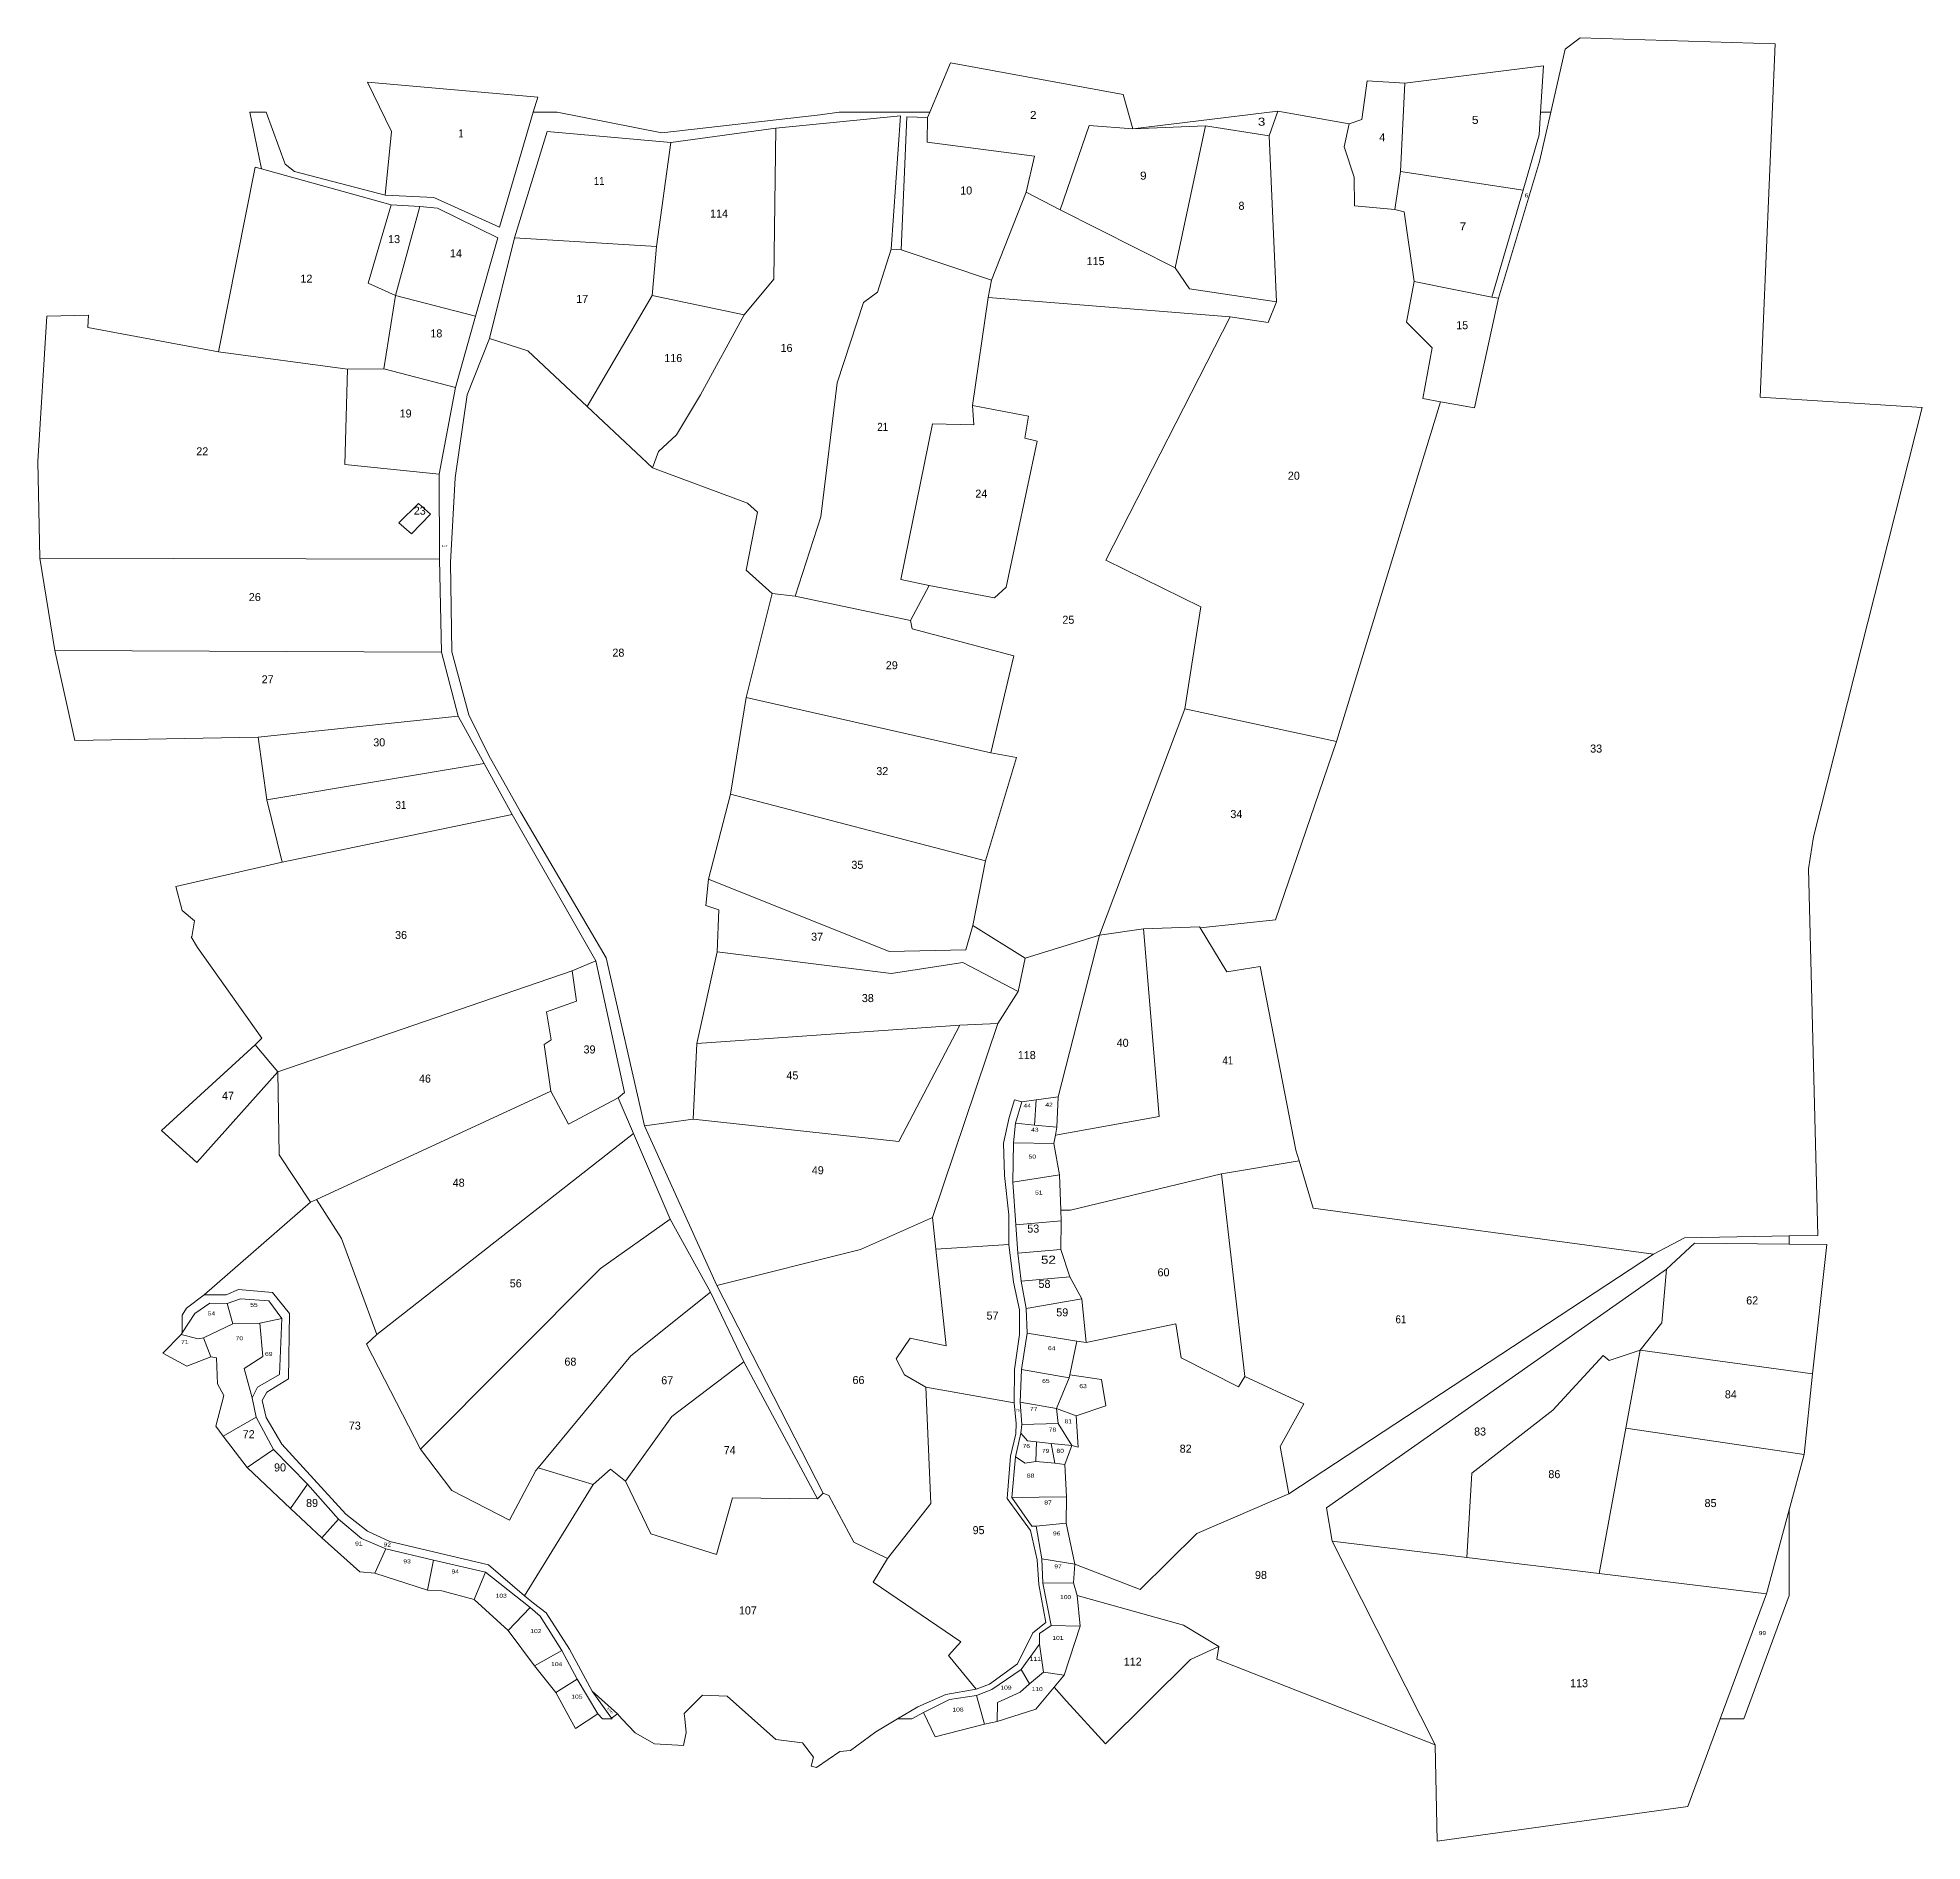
# Model space of a CAD drawing. Header units: metres. Extents: x 363455 to 364041, y 1837962 to 1838523.
import ezdxf

# ---------------------------------------------------------------- set-up
doc = ezdxf.new("R2010")
doc.units = ezdxf.units.M
doc.layers.add('10', color=7, linetype='Continuous', lineweight=13)
doc.layers.add('15', color=7, linetype='Continuous')

msp = doc.modelspace()

# ---------------------------------------------------------------- linework, layer by layer
at = {"layer": '10'}
for p, q in [((363930.27, 1838519.63), (363935.01, 1838523.15)), ((363925.83, 1838500), (363930.27, 1838519.63)), ((363923.58, 1838514.41), (363880.47, 1838509.03)), ((363922.64, 1838500), (363923.58, 1838514.41)), ((363880.47, 1838509.03), (363879.09, 1838481.51)), ((363649.2, 1838493.56), (363698.5, 1838499.13)), ((363732.58, 1838500), (363731.88, 1838498.33)), ((363840.94, 1838500.26), (363795.74, 1838494.82)), ((363838.18, 1838492.64), (363840.94, 1838500.26)), ((363840.94, 1838500.26), (363863.07, 1838496.36)), ((363922.18, 1838492.97), (363922.64, 1838500)), ((363922.35, 1838484.59), (363925.83, 1838500)), ((363925.83, 1838500), (363922.64, 1838500)), ((363818.43, 1838495.73), (363795.74, 1838494.82)), ((363818.43, 1838495.73), (363808.93, 1838451.51)), ((363838.18, 1838492.64), (363818.43, 1838495.73)), ((363647.61, 1838458.18), (363652.06, 1838490.54)), ((363838.18, 1838492.64), (363840.53, 1838440.95)), ((363879.09, 1838481.51), (363877.32, 1838469.7)), ((363909.59, 1838442.06), (363922.35, 1838484.59)), ((363917.28, 1838475.74), (363907.46, 1838442.38)), ((363564.98, 1838471.12), (363573.9, 1838470.64)), ((363573.9, 1838470.64), (363566.36, 1838442.94)), ((363751.77, 1838447.7), (363762.6, 1838475.06)), ((363773.17, 1838469.55), (363808.93, 1838451.51)), ((363591.29, 1838436.45), (363598.2, 1838460.9)), ((363603.4, 1838460.85), (363595.59, 1838429.51)), ((363723.65, 1838457.13), (363720.62, 1838457.3)), ((363723.65, 1838457.13), (363751.77, 1838447.7)), ((363751.77, 1838447.7), (363750.74, 1838442.35)), ((363883.35, 1838447.27), (363907.46, 1838442.38)), ((363566.36, 1838442.94), (363562.7, 1838420.12)), ((363591.29, 1838436.45), (363566.36, 1838442.94)), ((363646.2, 1838442.9), (363625.99, 1838408.35)), ((363826.05, 1838436.25), (363750.74, 1838442.35)), ((363907.46, 1838442.38), (363909.59, 1838442.06)), ((363585.03, 1838414.32), (363591.29, 1838436.45)), ((363511.24, 1838425.37), (363470.62, 1838432.98)), ((363595.59, 1838429.51), (363607.49, 1838425.7)), ((363551.45, 1838419.95), (363511.24, 1838425.37)), ((363607.49, 1838425.7), (363625.99, 1838408.35)), ((363562.7, 1838420.12), (363551.45, 1838419.95)), ((363585.03, 1838414.32), (363562.7, 1838420.12)), ((363579.94, 1838387.33), (363585.03, 1838414.32)), ((363625.99, 1838408.35), (363646.31, 1838389.29)), ((363580.05, 1838360.89), (363579.94, 1838387.33)), ((363455.72, 1838361.22), (363580.05, 1838360.89)), ((363460.35, 1838332.47), (363455.72, 1838361.22)), ((363580.05, 1838360.89), (363580.65, 1838331.97)), ((363726.57, 1838341.81), (363732.41, 1838352.71)), ((363675.5, 1838317.87), (363683.54, 1838350.16)), ((363683.54, 1838350.16), (363690.66, 1838349.39)), ((363690.66, 1838349.39), (363726.57, 1838341.81)), ((363460.35, 1838332.47), (363580.65, 1838331.97)), ((363585.87, 1838312.03), (363580.65, 1838331.97)), ((363675.5, 1838317.87), (363751.57, 1838300.56)), ((363585.87, 1838312.03), (363523.59, 1838305.48)), ((363585.87, 1838312.03), (363593.98, 1838297.25)), ((363811.98, 1838314.25), (363785.4, 1838243.85)), ((363859.15, 1838304.11), (363811.98, 1838314.25)), ((363523.59, 1838305.48), (363526.32, 1838285.99)), ((363593.98, 1838297.25), (363526.32, 1838285.99)), ((363593.98, 1838297.25), (363602.64, 1838281.47)), ((363526.32, 1838285.99), (363531.13, 1838266.55)), ((363670.58, 1838287.72), (363663.72, 1838261.27)), ((363531.13, 1838266.55), (363602.64, 1838281.47)), ((363628.7, 1838235.84), (363602.64, 1838281.47)), ((363745.98, 1838246.91), (363749.93, 1838267)), ((363762.33, 1838236.69), (363745.98, 1838246.91)), ((363785.4, 1838243.85), (363762.33, 1838236.69)), ((363772.59, 1838193.56), (363785.4, 1838243.85)), ((363799.05, 1838245.82), (363785.4, 1838243.85)), ((363621.29, 1838232.72), (363628.7, 1838235.84)), ((363760.15, 1838226.36), (363762.33, 1838236.69)), ((363733.42, 1838155.98), (363753.73, 1838216.39)), ((363522.7, 1838209.71), (363529.73, 1838201.37)), ((363660.13, 1838210.14), (363658.98, 1838186.59)), ((363640.38, 1838182.18), (363635.6, 1838193.28)), ((363759.3, 1838185.35), (363761.21, 1838191.98)), ((363761.21, 1838191.98), (363765.66, 1838192.6)), ((363765.66, 1838192.6), (363765.2, 1838184.77)), ((363765.66, 1838192.6), (363772.59, 1838193.56)), ((363772.59, 1838193.56), (363772.16, 1838184.09)), ((363758.6, 1838179.27), (363759.3, 1838185.35)), ((363759.3, 1838185.35), (363765.2, 1838184.77)), ((363765.2, 1838184.77), (363772.16, 1838184.09)), ((363772.16, 1838184.09), (363771.69, 1838181.63)), ((363640.38, 1838182.18), (363560.57, 1838119.59)), ((363651.78, 1838155.48), (363640.38, 1838182.18)), ((363758.39, 1838167.05), (363758.6, 1838179.27)), ((363758.6, 1838179.27), (363771.2, 1838179.02)), ((363771.69, 1838181.63), (363771.2, 1838179.02)), ((363771.2, 1838179.02), (363772.92, 1838169.31)), ((363847.55, 1838173.61), (363823.39, 1838169.57)), ((363758.39, 1838167.05), (363772.92, 1838169.31)), ((363758.39, 1838167.05), (363759.38, 1838153.68)), ((363773.37, 1838158.29), (363772.92, 1838169.31)), ((363823.39, 1838169.57), (363830.65, 1838106.53)), ((363664.39, 1838132.79), (363651.78, 1838155.48)), ((363773.5, 1838155), (363759.38, 1838153.68)), ((363759.38, 1838153.68), (363760.03, 1838144.89)), ((363773.5, 1838155), (363773.37, 1838158.29)), ((363773.5, 1838155), (363773.38, 1838146.08)), ((363851.93, 1838158.96), (363957.82, 1838144.58)), ((363757.2, 1838147.62), (363734.48, 1838146.16)), ((363957.82, 1838144.58), (363967.42, 1838149.72)), ((363970.53, 1838148.03), (363961.89, 1838139.92)), ((363967.42, 1838149.72), (364000, 1838150.29)), ((363970.53, 1838148.03), (364000, 1838147.71)), ((364000, 1838150.29), (364008.91, 1838150.44)), ((364000, 1838147.71), (364000, 1838150.29)), ((364000, 1838147.71), (364011.76, 1838147.58)), ((364007.28, 1838107.4), (364011.76, 1838147.58)), ((363773.38, 1838146.08), (363760.03, 1838144.89)), ((363957.82, 1838144.58), (363844.32, 1838070.05)), ((363674.71, 1838111.07), (363664.39, 1838132.79)), ((363506.64, 1838118.57), (363515.73, 1838122.91)), ((363506.64, 1838118.57), (363508.92, 1838112.61)), ((363762.87, 1838119.98), (363761.11, 1838108.71)), ((363501.42, 1838109.79), (363508.92, 1838112.61)), ((363778.35, 1838117.54), (363776.22, 1838107.05)), ((364007.28, 1838107.4), (363953.63, 1838114.75)), ((363760.73, 1838098.59), (363761.11, 1838108.71)), ((364004.64, 1838082.23), (364007.28, 1838107.4)), ((363512.98, 1838100.63), (363510.42, 1838091.06)), ((363776.02, 1838106.08), (363771.99, 1838096.62)), ((363523.03, 1838093.91), (363521.79, 1838099.94)), ((363760.73, 1838098.59), (363771.99, 1838096.62)), ((363778.15, 1838094.29), (363771.99, 1838096.62)), ((363510.42, 1838091.06), (363512.77, 1838087.98)), ((363512.77, 1838087.98), (363523.03, 1838093.91)), ((363528.34, 1838083.85), (363523.03, 1838093.91)), ((363759.32, 1838081.57), (363760.96, 1838088.92)), ((363761.22, 1838091.59), (363760.96, 1838088.92)), ((363772.56, 1838091.94), (363776.77, 1838085.1)), ((364004.64, 1838082.23), (363949.19, 1838090.44)), ((363512.77, 1838087.98), (363520.17, 1838078.25)), ((363520.17, 1838078.25), (363528.34, 1838083.85)), ((363538.92, 1838072.99), (363528.34, 1838083.85)), ((363765.84, 1838086.23), (363765.62, 1838080.11)), ((363765.84, 1838086.23), (363770.41, 1838085.68)), ((363770.41, 1838085.68), (363776.77, 1838085.1)), ((363770.41, 1838085.68), (363771.55, 1838079.56)), ((363776.77, 1838085.1), (363774.63, 1838079.19)), ((363520.17, 1838078.25), (363533.66, 1838065.41)), ((363610.7, 1838078.07), (363627.83, 1838072.94)), ((363765.62, 1838080.11), (363771.55, 1838079.56)), ((363533.66, 1838065.41), (363538.92, 1838072.99)), ((363548.65, 1838062.14), (363538.92, 1838072.99)), ((363533.66, 1838065.41), (363543.41, 1838056.37)), ((363697.71, 1838068.47), (363699.43, 1838070.25)), ((363543.41, 1838056.37), (363548.65, 1838062.14)), ((363774.99, 1838060.94), (363765.68, 1838059.98)), ((363765.68, 1838059.98), (363767.45, 1838049.79)), ((363889.89, 1837991.88), (363857.83, 1838055.31)), ((363559.94, 1838045.36), (363563.39, 1838052.91)), ((363578.18, 1838049.4), (363563.39, 1838052.91)), ((363576.29, 1838040.04), (363578.18, 1838049.4)), ((363594.31, 1838045.62), (363578.18, 1838049.4)), ((363767.45, 1838049.79), (363777.71, 1838048.17)), ((363559.94, 1838045.36), (363576.29, 1838040.04)), ((363590.78, 1838037.13), (363594.31, 1838045.62)), ((363608.25, 1838034.63), (363594.31, 1838045.62)), ((363767.81, 1838042.26), (363770.38, 1838029.06)), ((363778.51, 1838038.37), (363777.35, 1838042.33)), ((363576.29, 1838040.04), (363580.74, 1838039.85)), ((363580.74, 1838039.85), (363590.78, 1838037.13)), ((363590.78, 1838037.13), (363601.42, 1838027.47)), ((363779.38, 1838028.81), (363778.51, 1838038.37)), ((363601.42, 1838027.47), (363608.25, 1838034.63)), ((363601.42, 1838027.47), (363609.63, 1838016.51)), ((363770.38, 1838029.06), (363779.38, 1838028.81)), ((363779.38, 1838028.81), (363774.38, 1838013.54)), ((363609.63, 1838016.51), (363618.1, 1838021.29)), ((363622.91, 1838012.39), (363618.1, 1838021.29)), ((363761.05, 1838015.37), (363766.71, 1838023.27)), ((363609.63, 1838016.51), (363616.22, 1838008.17)), ((363616.22, 1838008.17), (363622.91, 1838012.39)), ((363629.27, 1838001.58), (363622.91, 1838012.39)), ((363761.05, 1838015.37), (363763.67, 1838010.94)), ((363767.94, 1838014.49), (363763.67, 1838010.94)), ((363771.34, 1838009.9), (363774.38, 1838013.54)), ((363627.58, 1838008.57), (363633.51, 1838000.26)), ((363627.58, 1838008.57), (363635.4, 1838001.51)), ((363765.57, 1838003), (363771.34, 1838009.9)), ((363622.31, 1837996.97), (363629.27, 1838001.58)), ((363635.4, 1838001.51), (363633.51, 1838000.26)), ((363753.6, 1837999.19), (363765.57, 1838003)), ((363968.53, 1837972.75), (363978.59, 1838000))]:
    msp.add_line(p, q, dxfattribs=at)
for points in [[(363935.01, 1838523.15), (363995.61, 1838521.19), (363990.99, 1838411.27), (364041.44, 1838408.12), (364007.59, 1838274.51), (364006.04, 1838264.48), (364008.91, 1838150.44)], [(363795.74, 1838494.82), (363792.77, 1838505.42), (363739.05, 1838515.32), (363732.58, 1838500)], [(363598.7, 1838464.21), (363578.25, 1838473.39), (363563.11, 1838474.12), (363565.11, 1838493.97), (363557.65, 1838509.33), (363610.61, 1838504.69)], [(363880.47, 1838509.03), (363868.67, 1838509.68), (363867, 1838497.71), (363863.07, 1838496.36), (363861.53, 1838489.2), (363864.67, 1838479.7), (363864.76, 1838470.8), (363877.32, 1838469.7)], [(363563.11, 1838474.12), (363534.93, 1838481.47), (363532.06, 1838483.82), (363526.13, 1838500), (363520.98, 1838500), (363524.62, 1838482.31)], [(363598.7, 1838464.21), (363609.23, 1838500), (363610.61, 1838504.69)], [(363649.2, 1838493.56), (363616.65, 1838500), (363609.23, 1838500)], [(363698.5, 1838499.13), (363704.37, 1838500), (363732.58, 1838500)], [(363684.66, 1838495.02), (363652.06, 1838490.54), (363613.52, 1838493.94), (363603.4, 1838460.85), (363647.61, 1838458.18), (363646.2, 1838442.9), (363674.82, 1838436.86)], [(363674.82, 1838436.86), (363684.1, 1838447.97), (363684.66, 1838495.02)], [(363720.62, 1838457.3), (363723.48, 1838498.84), (363684.66, 1838495.02)], [(363731.88, 1838498.33), (363725.41, 1838498.51), (363723.65, 1838457.13)], [(363762.6, 1838475.06), (363765.16, 1838486.29), (363731.74, 1838490.59), (363731.88, 1838498.33)], [(363795.74, 1838494.82), (363782.24, 1838495.87), (363773.17, 1838469.55), (363762.6, 1838475.06)], [(363922.18, 1838492.97), (363917.28, 1838475.74), (363879.09, 1838481.51)], [(363564.98, 1838471.12), (363524.62, 1838482.31), (363522.69, 1838482.84), (363511.24, 1838425.37)], [(363566.36, 1838442.94), (363557.84, 1838446.76), (363564.98, 1838471.12)], [(363598.2, 1838460.9), (363579.38, 1838470.11), (363573.9, 1838470.64)], [(363877.32, 1838469.7), (363880.22, 1838468.92), (363883.35, 1838447.27)], [(363690.66, 1838349.39), (363698.7, 1838374.02), (363703.78, 1838415.75), (363711.95, 1838440.74), (363716.34, 1838443.99), (363720.62, 1838457.3)], [(363808.93, 1838451.51), (363813.41, 1838445.03), (363840.53, 1838440.95)], [(363891.52, 1838409.86), (363885.98, 1838410.89), (363888.91, 1838426.63), (363880.94, 1838434.59), (363883.35, 1838447.27)], [(363750.74, 1838442.35), (363745.94, 1838408.71), (363746.32, 1838402.67), (363733.44, 1838403.03), (363723.6, 1838354.53), (363732.41, 1838352.71)], [(363811.98, 1838314.25), (363816.98, 1838346.05), (363787.42, 1838360.52), (363826.05, 1838436.25), (363837.93, 1838434.56), (363840.53, 1838440.95)], [(363859.15, 1838304.11), (363891.52, 1838409.86), (363902.08, 1838407.94), (363909.59, 1838442.06)], [(363470.62, 1838432.98), (363470.83, 1838436.77), (363457.83, 1838436.54), (363455.01, 1838391.25), (363455.72, 1838361.22)], [(363674.82, 1838436.86), (363661.21, 1838412.01), (363653.79, 1838399.57), (363648.2, 1838394.38), (363646.31, 1838389.29)], [(363643.88, 1838184.52), (363631.93, 1838236.81), (363605.26, 1838282.27), (363595.44, 1838299.81), (363589.12, 1838312.43), (363583.86, 1838332.07), (363583.51, 1838359.87), (363584.93, 1838386.18), (363588.64, 1838412.01), (363595.59, 1838429.51)], [(363551.45, 1838419.95), (363550.63, 1838390.3), (363579.94, 1838387.33)], [(363732.41, 1838352.71), (363752.71, 1838348.8), (363756.37, 1838352.13), (363766.04, 1838397.61), (363762.14, 1838398.49), (363763.31, 1838405.39), (363745.94, 1838408.71)], [(363646.31, 1838389.29), (363675.84, 1838378.27), (363678.96, 1838375.51), (363675.43, 1838357.45), (363683.54, 1838350.16)], [(363726.57, 1838341.81), (363727.1, 1838339.2), (363758.77, 1838330.75), (363751.57, 1838300.56)], [(363523.59, 1838305.48), (363466.58, 1838304.42), (363460.35, 1838332.47)], [(363751.57, 1838300.56), (363759.58, 1838299.11), (363749.93, 1838267), (363670.58, 1838287.72), (363675.5, 1838317.87)], [(363859.15, 1838304.11), (363840.2, 1838248.69), (363816.74, 1838246.19)], [(363522.7, 1838209.71), (363524.72, 1838211.78), (363504.78, 1838239.99), (363502.77, 1838243.32), (363503, 1838243.4), (363503.85, 1838248.32), (363500.01, 1838251.53), (363498, 1838259.05), (363531.13, 1838266.55)], [(363663.72, 1838261.27), (363662.96, 1838253.06), (363667, 1838251.79), (363666.43, 1838238.64)], [(363663.72, 1838261.27), (363719.95, 1838238.82), (363743.8, 1838239.3), (363745.98, 1838246.91)], [(363771.69, 1838181.63), (363804.02, 1838187.45), (363799.05, 1838245.82)], [(363799.05, 1838245.82), (363816.56, 1838246.48), (363816.74, 1838246.19)], [(363816.74, 1838246.19), (363825.06, 1838232.5), (363835.38, 1838234.07), (363846.55, 1838176.96)], [(363635.6, 1838193.28), (363637.65, 1838194.89), (363628.7, 1838235.84)], [(363760.15, 1838226.36), (363753.73, 1838216.39), (363741.91, 1838215.88), (363660.13, 1838210.14), (363666.43, 1838238.64)], [(363666.43, 1838238.64), (363720.62, 1838231.93), (363742.86, 1838235.41), (363760.15, 1838226.36)], [(363529.73, 1838201.37), (363621.29, 1838232.72), (363622.69, 1838223.33), (363613.33, 1838220.04), (363614.74, 1838211.3), (363612.62, 1838209.86), (363614.73, 1838195.33), (363541.76, 1838161.61), (363539.95, 1838160.77)], [(363658.98, 1838186.59), (363722.98, 1838179.61), (363741.91, 1838215.88)], [(363529.73, 1838201.37), (363504.52, 1838173.11), (363493.49, 1838183.08), (363522.7, 1838209.71)], [(363529.73, 1838201.37), (363530.14, 1838175.56), (363539.95, 1838160.77)], [(363614.73, 1838195.33), (363620.14, 1838185.03), (363635.6, 1838193.28)], [(363757.2, 1838147.62), (363757.2, 1838156.88), (363755.85, 1838169.09), (363755.58, 1838179.15), (363757.26, 1838187.16), (363758.95, 1838192.64), (363761.21, 1838191.98)], [(363666.37, 1838134.87), (363643.88, 1838184.52), (363658.98, 1838186.59)], [(363846.55, 1838176.96), (363847.55, 1838173.61), (363851.93, 1838158.96)], [(363823.39, 1838169.57), (363776.37, 1838158.32), (363773.37, 1838158.29)], [(363539.95, 1838160.77), (363506.78, 1838131.93), (363513.61, 1838131.93), (363517.46, 1838133.61), (363528.05, 1838132.65), (363533.34, 1838126.16), (363533.06, 1838105.77), (363526.32, 1838101.68), (363524.87, 1838099.03), (363526.08, 1838093.74), (363531.01, 1838085.49), (363550.86, 1838063.72), (363557.6, 1838058.36), (363564.58, 1838055.23), (363595.3, 1838047.89), (363606.53, 1838038.31), (363627.83, 1838072.94)], [(363560.57, 1838119.59), (363549.54, 1838149.43), (363541.76, 1838161.61)], [(363610.7, 1838078.07), (363610.06, 1838077.3), (363601.79, 1838061.86), (363583.88, 1838071.02), (363574.11, 1838083.87), (363630.15, 1838140.1), (363651.78, 1838155.48)], [(363733.42, 1838155.98), (363711.08, 1838146.1), (363666.37, 1838134.87)], [(363733.42, 1838155.98), (363734.48, 1838146.16), (363737.73, 1838116.05)], [(363757.2, 1838147.62), (363758.63, 1838135.86), (363760.54, 1838127.27), (363760.54, 1838119.64), (363758.98, 1838108.73), (363758.85, 1838098.36), (363731.38, 1838103.22)], [(363773.38, 1838146.08), (363776.16, 1838137.52), (363761.02, 1838136.19), (363760.03, 1838144.89)], [(363776.16, 1838137.52), (363779.91, 1838130.7), (363762.54, 1838127.72), (363761.02, 1838136.19)], [(363961.89, 1838139.92), (363856.01, 1838065.71), (363857.83, 1838055.31)], [(363961.89, 1838139.92), (363960.34, 1838123.22), (363953.63, 1838114.75)], [(363506.78, 1838131.93), (363501.34, 1838127.84), (363500, 1838125.58), (363500, 1838120.09)], [(363530.98, 1838124.58), (363526.9, 1838130.12), (363518.1, 1838130.73), (363513.96, 1838129.27)], [(363610.7, 1838078.07), (363639.53, 1838112.94), (363664.39, 1838132.79)], [(363719.4, 1838049.89), (363708.98, 1838055.03), (363701.15, 1838069.52), (363699.43, 1838070.25), (363666.37, 1838134.87)], [(363779.91, 1838130.7), (363781.31, 1838117.07), (363778.35, 1838117.54), (363762.87, 1838119.98), (363762.54, 1838127.72)], [(363513.96, 1838129.27), (363508.62, 1838129.39), (363503.87, 1838126.16), (363500, 1838120.09), (363499.69, 1838119.6)], [(363530.98, 1838124.58), (363524.16, 1838123.17), (363515.73, 1838122.91), (363513.96, 1838129.27)], [(363521.79, 1838099.94), (363523.45, 1838103.18), (363530.28, 1838107.2), (363530.98, 1838124.58)], [(363501.42, 1838109.79), (363493.91, 1838113.76), (363499.69, 1838119.6)], [(363499.69, 1838119.6), (363504.91, 1838118.3), (363506.64, 1838118.57)], [(363524.16, 1838123.17), (363525.07, 1838112.75), (363519.27, 1838108.97), (363521.79, 1838099.94)], [(363574.11, 1838083.87), (363557.36, 1838116.64), (363560.57, 1838119.59)], [(363731.38, 1838103.22), (363724.75, 1838107.07), (363722.17, 1838112.02), (363726.47, 1838118.46), (363737.73, 1838116.05)], [(363830.65, 1838106.53), (363828.67, 1838103.36), (363810.87, 1838112.31), (363809.21, 1838122.97), (363781.31, 1838117.07)], [(363508.92, 1838112.61), (363510.6, 1838112.29), (363510.95, 1838104.25), (363512.98, 1838100.63)], [(363953.63, 1838114.75), (363944.02, 1838111.53), (363942.11, 1838113.08), (363926.51, 1838096.09), (363901.22, 1838076.48), (363899.67, 1838050.22)], [(363940.92, 1838045.21), (363949.19, 1838090.44), (363953.63, 1838114.75)], [(363637.95, 1838073.92), (363652.36, 1838094.12), (363674.71, 1838111.07)], [(363674.71, 1838111.07), (363697.71, 1838068.47), (363671.19, 1838068.81), (363666.22, 1838051.15), (363645.82, 1838057.57), (363637.95, 1838073.92)], [(363776.22, 1838107.05), (363776.02, 1838106.08), (363761.11, 1838108.71)], [(363776.22, 1838107.05), (363786.01, 1838105.64), (363787.34, 1838097.44), (363778.15, 1838094.29)], [(363844.32, 1838070.05), (363841.67, 1838084.7), (363848.96, 1838098), (363830.65, 1838106.53)], [(363719.4, 1838049.89), (363732.9, 1838067), (363731.38, 1838103.22)], [(363719.4, 1838049.89), (363714.97, 1838042.54), (363742.21, 1838023.94), (363738.45, 1838019.67), (363747.01, 1838009.23), (363751.15, 1838010.76), (363759.94, 1838017.07), (363764.66, 1838026.78), (363768.75, 1838029.94), (363766.52, 1838041.81), (363766.03, 1838049.51), (363763.92, 1838058.66), (363756.63, 1838068.59), (363757.74, 1838081.69), (363759.35, 1838088.74), (363759.47, 1838091.95), (363758.85, 1838098.36)], [(363771.99, 1838096.62), (363772.56, 1838091.94), (363761.22, 1838091.59), (363760.73, 1838098.59)], [(363760.96, 1838088.92), (363763.04, 1838086.51), (363765.84, 1838086.23)], [(363776.77, 1838085.1), (363778.74, 1838084.58), (363778.15, 1838094.29)], [(363637.95, 1838073.92), (363633.28, 1838077.66), (363627.83, 1838072.94)], [(363775.15, 1838069.04), (363758.13, 1838068.86), (363759.32, 1838081.57)], [(363759.32, 1838081.57), (363762.33, 1838079.54), (363765.62, 1838080.11)], [(363771.55, 1838079.56), (363774.63, 1838079.19), (363775.15, 1838069.04)], [(363978.59, 1838000), (363992.95, 1838038.88), (364000, 1838065.02), (364004.64, 1838082.23)], [(363758.13, 1838068.86), (363764.39, 1838059.92), (363765.68, 1838059.98)], [(363777.71, 1838048.17), (363774.99, 1838060.94), (363775.15, 1838069.04)], [(363777.71, 1838048.17), (363798.07, 1838040.2), (363815.73, 1838057.71), (363844.32, 1838070.05)], [(363563.39, 1838052.91), (363555.79, 1838056.14), (363548.65, 1838062.14)], [(363978.59, 1838000), (363985.89, 1838000), (364000, 1838038.41), (364000, 1838065.02)], [(363543.41, 1838056.37), (363555.26, 1838045.71), (363559.94, 1838045.36)], [(363857.83, 1838055.31), (363899.67, 1838050.22), (363940.92, 1838045.21), (363992.95, 1838038.88)], [(363777.71, 1838048.17), (363777.35, 1838042.33), (363767.81, 1838042.26), (363767.45, 1838049.79)], [(363606.53, 1838038.31), (363609.26, 1838035.99), (363613.23, 1838033.04), (363620.45, 1838021.73), (363627.58, 1838008.57)], [(363778.51, 1838038.37), (363811.57, 1838029.11), (363822.54, 1838022.49), (363813.68, 1838018.48), (363787.27, 1837992.21), (363775.14, 1838005.5), (363771.34, 1838009.9)], [(363618.1, 1838021.29), (363611.32, 1838031.96), (363608.25, 1838034.63)], [(363774.38, 1838013.54), (363767.94, 1838014.49), (363766.71, 1838023.27), (363766.72, 1838026.6), (363770.38, 1838029.06)], [(363822.54, 1838022.49), (363821.97, 1838018.62), (363889.89, 1837991.88)], [(363763.67, 1838010.94), (363760.77, 1838008.32), (363753.62, 1838005.06), (363753.6, 1837999.19), (363749.61, 1837998.31), (363747.09, 1838007.22), (363751.87, 1838009.08), (363761.05, 1838015.37)], [(363616.22, 1838008.17), (363620.66, 1838000), (363622.31, 1837996.97)], [(363656.33, 1838000), (363656.13, 1838001.68), (363661.9, 1838007.32), (363669.5, 1838007.09)], [(363669.5, 1838007.09), (363684.74, 1837993.54), (363693.01, 1837992.55), (363696.46, 1837988.09), (363695.69, 1837985.32), (363697.33, 1837984.81), (363704.59, 1837989.87), (363707.96, 1837990.11), (363715.79, 1837996)], [(363728.89, 1838003.7), (363737.56, 1838007.55), (363747.01, 1838009.23)], [(363749.61, 1837998.31), (363734.23, 1837994.43), (363730.6, 1838002.01), (363738.71, 1838006.05), (363747.09, 1838007.22)], [(363633.51, 1838000.26), (363633.76, 1838000), (363630.72, 1838000), (363629.27, 1838001.58)], [(363635.4, 1838001.51), (363636.82, 1838000), (363640.9, 1837995.66)], [(363715.79, 1837996), (363722.6, 1838000), (363728.89, 1838003.7)], [(363722.6, 1838000), (363727.03, 1838000), (363730.6, 1838002.01)], [(363640.9, 1837995.66), (363646.95, 1837992.2), (363655.92, 1837991.75), (363656.83, 1837995.76), (363656.33, 1838000)], [(363968.53, 1837972.75), (363890.47, 1837961.89), (363889.89, 1837991.88)]]:
    msp.add_lwpolyline(points, dxfattribs=at)
msp.add_lwpolyline([(363573.52, 1838378.19), (363577.26, 1838374.91), (363571.36, 1838368.74), (363567.38, 1838372.15)], close=True, dxfattribs=at)

# ---------------------------------------------------------------- texts
at = {"layer": '15'}
for s, height, width, p in [('2', 2.5, 1.1, (363763.79, 1838497.84)), ('1', 2.5, 0.85, (363585.92, 1838492.12)), ('3', 2.5, 1.25, (363834.69, 1838495.75)), ('4', 2.5, 1.05, (363872.44, 1838490.93)), ('5', 2.5, 1.1, (363901.29, 1838496.32)), ('9', 2.5, 1.1, (363798.02, 1838478.97)), ('11', 2.5, 0.9, (363628.06, 1838477.3)), ('6', 1.25, 1.25, (363917.72, 1838473.47)), ('7', 2.5, 1.1, (363897.47, 1838463.19)), ('21', 2.5, 0.9, (363716.27, 1838400.8)), ('117', 0.625, 1.25, (363580.76, 1838364.67)), ('31', 2.5, 0.9, (363566.36, 1838283.14)), ('41', 2.5, 0.9, (363823.66, 1838203.63)), ('44', 1.25, 1.25, (363761.76, 1838190.18)), ('42', 1.25, 1.25, (363768.55, 1838190.47)), ('43', 1.25, 1.25, (363764.12, 1838182.69)), ('50', 1.25, 1.25, (363763.33, 1838174.32)), ('51', 1.25, 1.25, (363765.36, 1838163.15)), ('52', 2.5, 1.25, (363767.19, 1838141.62)), ('54', 1.25, 1.25, (363507.93, 1838125.55)), ('55', 1.25, 1.25, (363521.15, 1838128.17)), ('61', 2.5, 0.9, (363877.53, 1838123.08)), ('70', 1.25, 1.25, (363516.59, 1838117.82)), ('71', 1.25, 1.25, (363499.63, 1838116.63)), ('69', 1.25, 1.25, (363525.75, 1838112.94)), ('64', 1.25, 1.25, (363769.39, 1838114.72)), ('65', 1.25, 1.25, (363767.56, 1838104.53)), ('63', 1.25, 1.25, (363779.14, 1838102.91)), ('75', 0.625, 1.25, (363759.38, 1838095.7)), ('77', 1.25, 1.25, (363763.76, 1838095.78)), ('78', 1.25, 1.25, (363769.62, 1838089.37)), ('81', 1.25, 1.25, (363774.53, 1838091.97)), ('76', 1.25, 1.25, (363761.48, 1838084.28)), ('79', 1.25, 1.25, (363767.51, 1838082.76)), ('80', 1.25, 1.25, (363772.03, 1838082.78)), ('88', 1.25, 1.25, (363762.81, 1838075.06)), ('87', 1.25, 1.25, (363768.24, 1838066.7)), ('91', 1.25, 1.25, (363553.78, 1838053.92)), ('92', 1.25, 1.25, (363562.62, 1838053.6)), ('96', 1.25, 1.25, (363770.93, 1838057.09)), ('93', 1.25, 1.25, (363568.78, 1838048.4)), ('97', 1.25, 1.25, (363771.35, 1838046.84)), ('94', 1.25, 1.25, (363583.78, 1838045.23)), ('103', 1.25, 1.25, (363597.49, 1838037.67)), ('100', 1.25, 1.25, (363773.13, 1838037.25)), ('102', 1.25, 1.25, (363608.29, 1838026.67)), ('101', 1.25, 1.25, (363770.73, 1838024.57)), ('99', 1.25, 1.25, (363990.53, 1838026.05)), ('111', 1.25, 1.25, (363763.7, 1838018.05)), ('104', 1.25, 1.25, (363614.76, 1838016.41)), ('105', 1.25, 1.25, (363621.05, 1838006.26)), ('109', 1.25, 1.25, (363754.56, 1838009.09)), ('110', 1.25, 1.25, (363764.26, 1838008.63)), ('108', 1.25, 1.25, (363739.63, 1838002.26))]:
    msp.add_text(s, height=height, dxfattribs=dict(at, width=width)).set_placement(p)
for s, p in [('10', (363742.07, 1838474.35)), ('8', (363828.66, 1838469.59)), ('114', (363664.24, 1838467.18)), ('13', (363564.05, 1838459.23)), ('14', (363583.3, 1838454.79)), ('115', (363781.41, 1838452.37)), ('12', (363536.77, 1838446.92)), ('17', (363622.59, 1838440.62)), ('15', (363896.4, 1838432.43)), ('18', (363577.2, 1838429.88)), ('116', (363649.99, 1838422.21)), ('16', (363686.17, 1838425.36)), ('19', (363567.64, 1838404.97)), ('22', (363504.36, 1838393.18)), ('20', (363844.02, 1838385.6)), ('24', (363746.77, 1838380)), ('23', (363572.04, 1838374.71)), ('26', (363520.71, 1838347.84)), ('25', (363773.86, 1838340.77)), ('28', (363633.84, 1838330.53)), ('29', (363718.92, 1838326.61)), ('27', (363524.71, 1838322.24)), ('30', (363559.43, 1838302.62)), ('33', (363938.1, 1838300.69)), ('32', (363715.96, 1838293.68)), ('34', (363826.13, 1838280.3)), ('35', (363708.21, 1838264.51)), ('36', (363566.21, 1838242.67)), ('37', (363695.68, 1838242.13)), ('38', (363711.46, 1838223.04)), ('39', (363624.86, 1838207.06)), ('118', (363759.99, 1838205.3)), ('40', (363790.75, 1838209.13)), ('46', (363573.66, 1838197.99)), ('45', (363687.99, 1838198.99)), ('47', (363512.36, 1838192.66)), ('49', (363695.89, 1838169.46)), ('48', (363584.15, 1838165.59)), ('53', (363762.94, 1838151.31)), ('56', (363601.9, 1838134.27)), ('58', (363766.43, 1838134.1)), ('60', (363803.47, 1838137.71)), ('62', (363986.65, 1838128.96)), ('57', (363750.26, 1838124.23)), ('59', (363771.96, 1838125.25)), ('68', (363618.91, 1838109.91)), ('67', (363649.04, 1838104.11)), ('66', (363708.55, 1838104.18)), ('84', (363980, 1838099.74)), ('72', (363518.8, 1838087.33)), ('73', (363551.83, 1838090)), ('83', (363901.97, 1838088.16)), ('74', (363668.48, 1838082.36)), ('82', (363810.36, 1838082.83)), ('90', (363528.56, 1838076.99)), ('86', (363925.08, 1838074.9)), ('89', (363538.52, 1838065.92)), ('85', (363973.68, 1838065.9)), ('95', (363745.93, 1838057.47)), ('98', (363833.79, 1838043.53)), ('107', (363673.2, 1838032.48)), ('112', (363792.96, 1838016.54)), ('113', (363931.85, 1838009.85))]:
    msp.add_text(s, height=2.5, dxfattribs=at).set_placement(p)
at = {"layer": '15', "width": 1.7}
msp.add_text('106', height=0.625, rotation=315.819, dxfattribs=at).set_placement((363632, 1838003.24))

doc.saveas('drawing.dxf')
